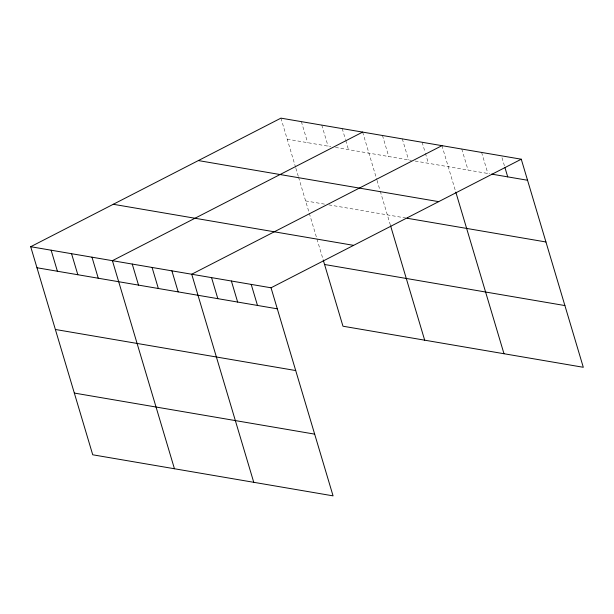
<?xml version="1.0" encoding="UTF-8"?>
<svg xmlns="http://www.w3.org/2000/svg" width="614" height="614" viewBox="0 0 614 614"><rect width="100%" height="100%" fill="white"/><g stroke="black" fill="none" stroke-linecap="round" stroke-linejoin="round"><path stroke-width="0.46" stroke-dasharray="3.07 2.3" d="M287.206 139.178L330.854 146.639M335.49 147.429L411.411 160.407M415.187 161.052L489.772 173.8M305.611 200.901L325.105 204.232M328.82 204.869L406.207 218.093M501.991 157.652L504.716 166.801M481.614 152.433L487.884 173.478M461.789 149.048L468.06 170.086M441.957 145.656L455.534 191.207M422.133 142.271L425.134 152.333M425.402 153.247L428.403 163.309M402.308 138.879L408.579 159.924M382.476 135.494L388.746 156.532M362.651 132.102L376.766 179.465M377.042 180.37L380.012 190.355M380.289 191.269L390.304 224.854M342.221 128.61L345.49 139.593M345.766 140.506L348.491 149.655M321.79 125.118L328.068 146.163M301.367 121.633L307.637 142.671M280.936 118.141L295.595 167.315M295.864 168.221L298.304 176.395M298.573 177.3L322.941 259.039"/><path stroke-width="0.92" d="M30.7 246.713L271.035 287.789L333.064 495.859L92.729 454.79L30.7 246.713L280.936 118.141L521.271 159.21L583.3 367.287L342.965 326.211L323.21 259.952M362.651 132.102L112.416 260.674L174.445 468.751M441.957 145.656L191.721 274.228L253.751 482.305M271.035 287.789L521.271 159.21M491.661 174.123L527.541 180.255M198.36 160.569L438.695 201.645M407.151 218.254L545.946 241.977M113.275 204.285L353.61 245.354M324.568 264.496L564.903 305.565M36.97 267.75L277.305 308.827M55.375 329.472L295.702 370.549M74.332 393.067L314.667 434.136M504.984 167.714L507.717 176.863M455.811 192.113L503.987 353.733M390.573 225.768L424.681 340.179M251.203 284.397L257.481 305.434M231.378 281.005L237.649 302.05M211.554 277.62L217.824 298.657M171.897 270.843L178.167 291.88M152.072 267.451L158.343 288.496M132.24 264.066L138.511 285.103M91.985 257.182L98.255 278.226M71.554 253.697L77.832 274.734M51.131 250.205L57.401 271.242"/></g></svg>
